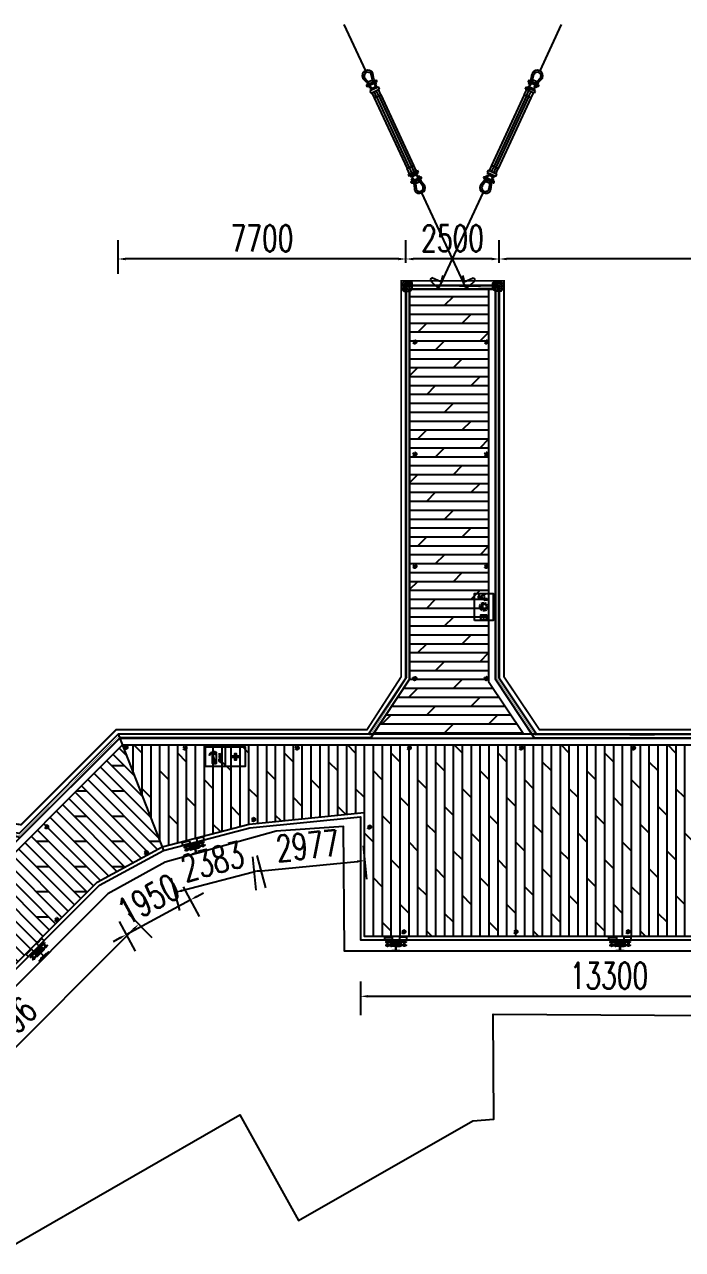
# Model space of a CAD drawing. Extents: x -18540 to 926017, y -610001 to -56924.
# Drawn here: x 40488 to 58098, y -328931 to -296178 of the extents above; entities that cross this region are included whole.
import ezdxf

# ---------------------------------------------------------------- set-up
doc = ezdxf.new("R2010")
doc.units = 0
doc.header["$LTSCALE"] = 10
doc.header["$MEASUREMENT"] = 0
doc.linetypes.add('ACAD_ISO14W100', pattern=[24, 12, -3, 0, -3, 0, -3, 0, -3])
doc.linetypes.add('CENTER', pattern=[2, 1.25, -0.25, 0.25, -0.25])
for name, color, linetype in [('AECOM-园建', 2, 'Continuous'), ('PUB_DIM', 3, 'Continuous'), ('STAIR', 2, 'Continuous'), ('W-_ANTICOLLISION防撞措施', 6, 'Continuous'), ('W-ALUMINUM_FRAME铝架', 30, 'Continuous'), ('W-FLOAT_BOWL浮筒', 253, 'Continuous'), ('W-MOUNTING固定方式', 5, 'Continuous'), ('W-PLASTIC_RAILINGS塑木栏杆', 6, 'Continuous'), ('W-STEEL_FRAME钢架', 3, 'Continuous'), ('W-WOOD_FLOOR木地板', 30, 'Continuous')]:
    doc.layers.add(name, color=color, linetype=linetype)
doc.layers.add('护舷', color=40, linetype='Continuous', lineweight=15)
doc.layers.add('护角', color=8, linetype='Continuous', lineweight=9)
doc.styles.add('STANDARD_T3', font='simplex.shx', dxfattribs={"width": 0.7, "bigfont": 'gbcbig.shx'})
doc.dimstyles.new('W&&200', dxfattribs={"dimtxt": 700, "dimasz": 200, "dimexe": 500, "dimexo": 600, "dimgap": 200, "dimtad": 1, "dimdec": 0, "dimzin": 0, "dimdsep": 46, "dimtxsty": 'STANDARD_T3', "dimcen": 0.09, "dimclrd": 1, "dimclre": 1, "dimclrt": 7, "dimazin": 2, "dimtfac": 1, "dimtdec": 0, "dimtix": 1, "dimtmove": 2, "dimatfit": 3, "dimfxl": 100, "dimtolj": 1, "dimtzin": 0, "dimarcsym": 0})
pattern_1 = [(315, (-2455400.198, 1604377.926), (5.612660076, 5.612660076), []), (45, (-2455400.198, 1604377.926), (-5.612660076, 5.612660076), [])]
pattern_2 = [(315, (-2455400.198, 1604287.926), (5.612660076, 5.612660076), []), (45, (-2455400.198, 1604287.926), (-5.612660076, 5.612660076), [])]

# ---------------------------------------------------------------- blocks, each defined once
blk = doc.blocks.new('HW200a')
at = {"layer": 'W-STEEL_FRAME钢架'}
blk.add_lwpolyline([(-1440883, 1205965), (-1440803, 1205965), (-1440803, 1205953), (-1441003, 1205953), (-1441003, 1205965), (-1440923, 1205965, 0.414214), (-1440907, 1205981), (-1440907, 1206125, 0.414214), (-1440923, 1206141), (-1441003, 1206141), (-1441003, 1206153), (-1440803, 1206153), (-1440803, 1206141), (-1440883, 1206141, 0.414214), (-1440899, 1206125), (-1440899, 1205981, 0.414214)], format="xyb", close=True, dxfattribs=at)
blk = doc.blocks.new('A$C73597c6a')
h = blk.add_hatch()
h.set_pattern_fill('ANSI37', color=256, scale=5, angle=-90)
h.set_pattern_definition(pattern_1)
h.paths.add_polyline_path([(190, 358, 0.414214), (185, 353), (185, 338), (250, 338), (250, 344), (280, 344), (280, 353, 0.414214), (275, 358)])
h.paths.add_polyline_path([(275, 298, 0.414214), (280, 303), (280, 310), (250, 310), (250, 317), (185, 317), (185, 303, 0.414214), (190, 298)])
h = blk.add_hatch()
h.set_pattern_fill('ANSI37', color=256, scale=5, angle=-90)
h.set_pattern_definition(pattern_1)
h.paths.add_polyline_path([(319, 358, 0.414214), (314, 353), (314, 344), (344, 344), (344, 338), (409, 338), (409, 353, 0.414214), (404, 358)])
h.paths.add_polyline_path([(404, 298, 0.414214), (409, 303), (409, 317), (344, 317), (344, 310), (314, 310), (314, 303, 0.414214), (319, 298)])
h = blk.add_hatch()
h.set_pattern_fill('ANSI37', color=256, scale=5, angle=-90)
h.set_pattern_definition(pattern_2)
h.paths.add_polyline_path([(190, 268, 0.414214), (185, 263), (185, 248), (250, 248), (250, 254), (280, 254), (280, 263, 0.414214), (275, 268)])
h.paths.add_polyline_path([(275, 208, 0.414214), (280, 213), (280, 220), (250, 220), (250, 227), (185, 227), (185, 213, 0.414214), (190, 208)])
h = blk.add_hatch()
h.set_pattern_fill('ANSI37', color=256, scale=5, angle=-90)
h.set_pattern_definition(pattern_2)
h.paths.add_polyline_path([(319, 268, 0.414214), (314, 263), (314, 254), (344, 254), (344, 248), (409, 248), (409, 263, 0.414214), (404, 268)])
h.paths.add_polyline_path([(404, 208, 0.414214), (409, 213), (409, 227), (344, 227), (344, 220), (314, 220), (314, 213, 0.414214), (319, 208)])
for p, q in [((65, 336), (49, 336)), ((80, 336), (96, 336)), ((514, 336), (498, 336)), ((529, 336), (544, 336)), ((65, 319), (49, 319)), ((65, 246), (49, 246)), ((65, 229), (49, 229)), ((80, 319), (96, 319)), ((80, 246), (96, 246)), ((80, 229), (96, 229)), ((514, 319), (498, 319)), ((514, 246), (498, 246)), ((514, 229), (498, 229)), ((529, 319), (544, 319)), ((529, 246), (544, 246)), ((529, 229), (544, 229))]:
    blk.add_line(p, q)
for points in [[(200, 454), (200, 377), (0, 377), (0, 454)], [(25, 338), (25, 316), (255, 316), (255, 338)], [(64, 310), (51, 310), (49, 311), (49, 344), (51, 345), (64, 345), (65, 344), (65, 311)], [(65, 377), (65, 212), (80, 212), (80, 377)], [(81, 310), (94, 310), (96, 311), (96, 344), (94, 345), (81, 345), (80, 344), (80, 311)], [(165, 377), (165, 212), (180, 212), (180, 377)], [(250, 338), (250, 317), (185, 317), (185, 338)], [(280, 344), (280, 310), (250, 310), (250, 344)], [(314, 344), (314, 310), (344, 310), (344, 344)], [(569, 338), (569, 316), (339, 316), (339, 338)], [(344, 338), (344, 317), (409, 317), (409, 338)], [(394, 454), (394, 377), (594, 377), (594, 454)], [(429, 377), (429, 212), (414, 212), (414, 377)], [(512, 310), (500, 310), (498, 311), (498, 344), (500, 345), (512, 345), (514, 344), (514, 311)], [(529, 377), (529, 212), (514, 212), (514, 377)], [(530, 310), (543, 310), (544, 311), (544, 344), (543, 345), (530, 345), (529, 344), (529, 311)], [(25, 248), (25, 226), (255, 226), (255, 248)], [(64, 220), (51, 220), (49, 221), (49, 254), (51, 255), (64, 255), (65, 254), (65, 221)], [(81, 220), (94, 220), (96, 221), (96, 254), (94, 255), (81, 255), (80, 254), (80, 221)], [(471, 85), (471, 75), (121, 75), (121, 85)], [(250, 248), (250, 227), (185, 227), (185, 248)], [(280, 254), (280, 220), (250, 220), (250, 254)], [(314, 254), (314, 220), (344, 220), (344, 254)], [(569, 248), (569, 226), (339, 226), (339, 248)], [(344, 248), (344, 227), (409, 227), (409, 248)], [(512, 220), (500, 220), (498, 221), (498, 254), (500, 255), (512, 255), (514, 254), (514, 221)], [(530, 220), (543, 220), (544, 221), (544, 254), (543, 255), (530, 255), (529, 254), (529, 221)]]:
    blk.add_lwpolyline(points, close=True)
for points in [[(280, 353), (280, 303, -0.414214), (275, 298), (190, 298, -0.414214), (185, 303), (185, 353, -0.414214), (190, 358), (275, 358, -0.414214)], [(314, 353), (314, 303, 0.414214), (319, 298), (404, 298, 0.414214), (409, 303), (409, 353, 0.414214), (404, 358), (319, 358, 0.414214)], [(280, 263), (280, 213, -0.414214), (275, 208), (190, 208, -0.414214), (185, 213), (185, 263, -0.414214), (190, 268), (275, 268, -0.414214)], [(314, 263), (314, 213, 0.414214), (319, 208), (404, 208, 0.414214), (409, 213), (409, 263, 0.414214), (404, 268), (319, 268, 0.414214)]]:
    blk.add_lwpolyline(points, format="xyb", close=True)
for centre, radius, start, end in [((57, 341), 7.29, 143.1301, 216.8699), ((76, 327), 27, 161.0662, 198.9338), ((58, 341), 7.29, 323.1301, 36.8699), ((38, 327), 27, 341.0662, 18.9338), ((87, 341), 7.29, 143.1301, 216.8699), ((107, 327), 27, 161.0662, 198.9338), ((88, 341), 7.29, 323.1301, 36.8699), ((69, 327), 27, 341.0662, 18.9338), ((505, 341), 7.29, 143.1301, 216.8699), ((525, 327), 27, 161.0662, 198.9338), ((506, 341), 7.29, 323.1301, 36.8699), ((487, 327), 27, 341.0662, 18.9338), ((536, 341), 7.29, 143.1301, 216.8699), ((556, 327), 27, 161.0662, 198.9338), ((537, 341), 7.29, 323.1301, 36.8699), ((517, 327), 27, 341.0662, 18.9338), ((57, 314), 7.29, 143.1301, 216.8699), ((57, 251), 7.29, 143.1301, 216.8699), ((76, 237), 27, 161.0662, 198.9338), ((57, 224), 7.29, 143.1301, 216.8699), ((58, 314), 7.29, 323.1301, 36.8699), ((58, 251), 7.29, 323.1301, 36.8699), ((38, 237), 27, 341.0662, 18.9338), ((58, 224), 7.29, 323.1301, 36.8699), ((87, 314), 7.29, 143.1301, 216.8699), ((87, 251), 7.29, 143.1301, 216.8699), ((107, 237), 27, 161.0662, 198.9338), ((87, 224), 7.29, 143.1301, 216.8699), ((88, 314), 7.29, 323.1301, 36.8699), ((88, 251), 7.29, 323.1301, 36.8699), ((69, 237), 27, 341.0662, 18.9338), ((88, 224), 7.29, 323.1301, 36.8699), ((505, 314), 7.29, 143.1301, 216.8699), ((505, 251), 7.29, 143.1301, 216.8699), ((525, 237), 27, 161.0662, 198.9338), ((505, 224), 7.29, 143.1301, 216.8699), ((506, 314), 7.29, 323.1301, 36.8699), ((506, 251), 7.29, 323.1301, 36.8699), ((487, 237), 27, 341.0662, 18.9338), ((506, 224), 7.29, 323.1301, 36.8699), ((536, 314), 7.29, 143.1301, 216.8699), ((536, 251), 7.29, 143.1301, 216.8699), ((556, 237), 27, 161.0662, 198.9338), ((536, 224), 7.29, 143.1301, 216.8699), ((537, 314), 7.29, 323.1301, 36.8699), ((537, 251), 7.29, 323.1301, 36.8699), ((517, 237), 27, 341.0662, 18.9338), ((537, 224), 7.29, 323.1301, 36.8699)]:
    blk.add_arc(centre, radius, start, end)
at = {"layer": 'W-STEEL_FRAME钢架', "rotation": 180}
blk.add_blockref('HW200a', (-1440607, 1206238), dxfattribs=at)
blk = doc.blocks.new('A$C6f7a73f6')
blk.add_hatch(color=3).paths.add_polyline_path([(485, 384), (635, 384, 1)])
at = {"color": 5}
for p, q in [((228, 434), (240, 434)), ((228, 408), (240, 408)), ((228, 363), (240, 363)), ((228, 337), (240, 337)), ((293, 399), (305, 399)), ((293, 372), (305, 372))]:
    blk.add_line(p, q, dxfattribs=at)
at = {"color": 0, "linetype": 'ByBlock'}
blk.add_lwpolyline([(200, 634), (920, 634), (920, 134), (200, 134)], close=True, dxfattribs=at)
blk.add_lwpolyline([(200, 459), (350, 459), (350, 309), (200, 309)], close=True)
at = {"color": 6}
for points in [[(466, 384), (430, 386)], [(477, 338), (446, 320)], [(478, 432), (450, 450)], [(512, 466), (494, 496)], [(561, 480), (560, 516)], [(606, 468), (624, 496)], [(642, 336), (674, 318)], [(643, 430), (674, 448)], [(654, 384), (690, 386)], [(514, 304), (496, 272)], [(559, 288), (560, 256)], [(608, 302), (626, 272)]]:
    blk.add_lwpolyline(points, dxfattribs=at)
at = {"color": 7, "true_color": 0xffffff}
for points in [[(779, 406), (755, 384), (744, 359), (741, 347)], [(777, 349), (741, 347)], [(741, 335), (741, 339), (741, 347)], [(742, 319), (742, 323), (742, 331)], [(746, 335), (745, 339), (745, 347)], [(746, 319), (746, 323), (746, 331)], [(748, 290), (749, 347)], [(750, 335), (749, 339), (749, 347)], [(750, 319), (750, 323), (750, 331)], [(754, 335), (753, 339), (753, 348)], [(754, 319), (754, 323), (754, 331)], [(756, 291), (757, 348)], [(758, 340), (757, 344), (757, 348)], [(759, 319), (758, 323), (758, 336)], [(762, 340), (761, 344), (761, 348)], [(762, 324), (762, 328), (762, 336)], [(764, 291), (765, 348)], [(766, 340), (765, 344), (765, 348)], [(766, 324), (766, 328), (766, 336)], [(770, 340), (769, 344), (769, 348)], [(770, 324), (770, 328), (770, 336)], [(772, 292), (773, 349)], [(774, 340), (774, 345), (773, 349)], [(775, 324), (774, 328), (774, 336)], [(778, 503), (777, 511), (817, 525)], [(792, 374), (780, 369), (777, 357)], [(777, 357), (777, 349)], [(778, 503), (871, 504), (875, 512), (834, 522)], [(779, 406), (794, 419), (797, 435)], [(792, 374), (825, 367), (861, 373)], [(846, 441), (805, 439), (797, 435)], [(797, 435), (854, 438)], [(798, 431), (854, 434)], [(817, 440), (817, 456), (805, 456)], [(805, 439), (805, 456)], [(812, 468), (809, 456)], [(809, 456), (841, 457)], [(815, 489), (811, 484), (812, 476)], [(812, 476), (840, 478)], [(812, 468), (840, 470), (841, 457)], [(817, 529), (814, 505)], [(815, 489), (836, 486), (840, 482)], [(816, 468), (816, 477)], [(839, 502), (833, 530), (817, 529)], [(837, 453), (817, 456)], [(819, 501), (819, 489)], [(819, 489), (820, 477)], [(832, 485), (832, 477)], [(835, 502), (836, 486)], [(836, 469), (836, 478)], [(845, 454), (841, 457), (837, 453)], [(837, 453), (838, 441)], [(840, 478), (840, 482)], [(846, 441), (845, 454)], [(846, 441), (854, 438)], [(855, 418), (854, 438)], [(855, 418), (860, 406), (872, 402)], [(878, 358), (874, 370), (861, 373)], [(872, 402), (880, 403)], [(892, 411), (891, 358), (878, 358)], [(881, 394), (882, 374), (878, 358)], [(880, 411), (881, 394)], [(892, 411), (880, 411)], [(881, 394), (893, 395)], [(882, 374), (894, 375)], [(890, 366), (915, 364)], [(892, 403), (913, 404)], [(896, 403), (898, 367)], [(897, 399), (917, 400)], [(898, 371), (918, 368)], [(913, 404), (915, 364)], [(917, 400), (918, 368)], [(743, 302), (743, 307), (742, 315)], [(744, 290), (743, 294), (747, 299)], [(744, 290), (743, 298)], [(747, 303), (747, 307), (747, 315)], [(751, 303), (751, 307), (751, 315)], [(752, 291), (751, 299)], [(752, 291), (752, 295), (755, 299)], [(755, 303), (755, 307), (755, 315)], [(759, 303), (759, 307), (759, 315)], [(760, 291), (760, 299)], [(760, 291), (760, 299)], [(763, 303), (763, 308), (763, 320)], [(767, 308), (767, 312), (767, 320)], [(768, 291), (768, 296), (767, 304)], [(768, 291), (768, 296), (768, 300), (771, 304)], [(771, 308), (771, 312), (771, 320)], [(775, 308), (775, 312), (775, 320)], [(776, 292), (776, 296), (776, 304)]]:
    blk.add_lwpolyline(points, dxfattribs=at)
at = {"color": 5}
for centre, radius in [((311, 385), 31), ((325, 385), 6)]:
    blk.add_circle(centre, radius, dxfattribs=at)
at = {"color": 6}
blk.add_circle((560, 384), 75, dxfattribs=at)
at = {"color": 5}
for centre, start, end in [((234, 434), 0, 180), ((234, 408), 180, 0), ((234, 363), 0, 180), ((234, 337), 180, 0), ((299, 399), 0, 180), ((299, 372), 180, 0)]:
    blk.add_arc(centre, 6, start, end, dxfattribs=at)
blk = doc.blocks.new('ZFQ')
at = {"layer": 'W-WOOD_FLOOR木地板'}
h = blk.add_hatch(dxfattribs=at)
h.set_pattern_fill('DOLMIT', color=256, scale=300)
h.set_pattern_definition([(0, (-1737049.58, -2606807.6), (0, 238.122618), []), (45, (-1737049.6, -2606807.6), (-476.24491, 476.24491), [336.75638, -673.512])])
h.paths.add_polyline_path([(965, 11900), (-1150, 11900), (-1150, 1470), (-2130, 0), (1907, 0), (965, 1414)])
at = {"layer": 'W-ALUMINUM_FRAME铝架', "color": 0}
for points in [[(965, 11900), (965, 1414), (1907, 0)], [(1150, 11900), (1150, 1470), (2130, 0)]]:
    blk.add_lwpolyline(points, dxfattribs=at)
at = {"layer": 'W-STEEL_FRAME钢架'}
for points in [[(-2250, 0), (-1250, 1500), (-1250, 12000), (1250, 12000), (1250, 1500), (2250, 0)], [(-2130, 0), (-1150, 1470), (-1150, 11900), (1150, 11900), (1150, 1470), (2130, 0)]]:
    blk.add_lwpolyline(points, close=True, dxfattribs=at)
at = {"layer": 'W-STEEL_FRAME钢架', "rotation": 90}
blk.add_blockref('A$C6f7a73f6', (1218, 2846), dxfattribs=at)
blk = doc.blocks.new('*D1369')
at = {"layer": 'Defpoints', "color": 0, "transparency": 16777216}
for p in [(53194, -302448), (53194, -303155), (65694, -303155)]:
    blk.add_point(p, dxfattribs=at)
at = {"layer": 'W-STEEL_FRAME钢架', "color": 1, "lineweight": -2, "transparency": 16777216}
for p, q in [((53194, -302555), (53194, -301948)), ((65694, -302555), (65694, -301948)), ((65494, -302448), (53394, -302448))]:
    blk.add_line(p, q, dxfattribs=at)
at = {"layer": 'W-STEEL_FRAME钢架', "color": 1, "transparency": 16777216}
for points in [[(53394, -302415), (53394, -302482), (53194, -302448)], [(65494, -302415), (65494, -302482), (65694, -302448)]]:
    blk.add_solid(points, dxfattribs=at)
at = {"layer": 'W-STEEL_FRAME钢架', "color": 7, "transparency": 16777216, "insert": (59444, -301898), "char_height": 700, "attachment_point": 5, "style": 'STANDARD_T3'}
blk.add_mtext('\\A1;12500', dxfattribs=at)
blk = doc.blocks.new('*D1370')
at = {"layer": 'Defpoints', "color": 0, "transparency": 16777216}
for p in [(50694, -302448), (50694, -303155), (53194, -303155)]:
    blk.add_point(p, dxfattribs=at)
at = {"layer": 'W-STEEL_FRAME钢架', "color": 1, "lineweight": -2, "transparency": 16777216}
for p, q in [((50694, -302555), (50694, -301948)), ((53194, -302555), (53194, -301948)), ((52994, -302448), (50894, -302448))]:
    blk.add_line(p, q, dxfattribs=at)
at = {"layer": 'W-STEEL_FRAME钢架', "color": 1, "transparency": 16777216}
for points in [[(50894, -302415), (50894, -302482), (50694, -302448)], [(52994, -302415), (52994, -302482), (53194, -302448)]]:
    blk.add_solid(points, dxfattribs=at)
at = {"layer": 'W-STEEL_FRAME钢架', "color": 7, "transparency": 16777216, "insert": (51944, -301898), "char_height": 700, "attachment_point": 5, "style": 'STANDARD_T3'}
blk.add_mtext('\\A1;2500', dxfattribs=at)
blk = doc.blocks.new('*D1371')
at = {"layer": 'Defpoints', "color": 0, "transparency": 16777216}
for p in [(42994, -302448), (50694, -303155), (42994, -315155)]:
    blk.add_point(p, dxfattribs=at)
at = {"layer": 'W-STEEL_FRAME钢架', "color": 1, "lineweight": -2, "transparency": 16777216}
for p, q in [((42994, -302848), (42994, -301948)), ((50694, -302555), (50694, -301948)), ((50494, -302448), (43194, -302448))]:
    blk.add_line(p, q, dxfattribs=at)
at = {"layer": 'W-STEEL_FRAME钢架', "color": 1, "transparency": 16777216}
for points in [[(43194, -302415), (43194, -302482), (42994, -302448)], [(50494, -302415), (50494, -302482), (50694, -302448)]]:
    blk.add_solid(points, dxfattribs=at)
at = {"layer": 'W-STEEL_FRAME钢架', "color": 7, "transparency": 16777216, "insert": (46844, -301898), "char_height": 700, "attachment_point": 5, "style": 'STANDARD_T3'}
blk.add_mtext('\\A1;7700', dxfattribs=at)
blk = doc.blocks.new('A$C9549bc64')
h = blk.add_hatch(color=256)
h.dxf.hatch_style = 1
h.paths.add_polyline_path([(184, 336), (184, 86), (284, 86)])
h = blk.add_hatch(color=256)
h.dxf.hatch_style = 1
edge = h.paths.add_edge_path()
edge.add_arc((480, 392), 108, 196.2965, 205.0439)
edge.add_arc((468, 386), 94.8, 205.0439, 214.3785)
edge.add_arc((433, 362), 52.4, 214.3785, 254.5692)
edge.add_arc((412, 285), 27.9, 18.3701, 74.5692, ccw=False)
edge.add_arc((409, 284), 30.5, -13.9571, 18.3701, ccw=False)
edge.add_arc((424, 281), 15.7, 300.4508, 346.0429, ccw=False)
edge.add_arc((420, 286), 22.4, 267.3708, 300.4508, ccw=False)
edge.add_arc((421, 296), 32, 239.8196, 267.3708, ccw=False)
edge.add_arc((436, 323), 62.7, 222.4174, 239.8196, ccw=False)
edge.add_arc((440, 326), 67.5, 205.6516, 222.4174, ccw=False)
edge.add_arc((464, 337), 94.3, 195.8057, 205.6516, ccw=False)
edge.add_arc((487, 344), 119, 187.03, 195.8057, ccw=False)
edge.add_arc((411, 335), 41.8, 167.9085, 187.03, ccw=False)
edge.add_arc((450, 326), 81.4, 154.2372, 167.9085, ccw=False)
edge = h.paths.add_edge_path()
edge.add_arc((485, 328), 120, 200.7545, 208.5371)
edge.add_arc((430, 299), 57.4, 208.5371, 219.7756)
edge.add_arc((534, 385), 192, 219.7756, 225.0173)
edge.add_arc((472, 323), 105, 225.0173, 232.1063)
edge.add_arc((422, 259), 23.7, 232.1063, 271.1094)
edge.add_arc((423, 219), 16.8, 44.3519, 91.1094, ccw=False)
edge.add_arc((421, 217), 19.2, 22.6325, 44.3519, ccw=False)
edge.add_arc((425, 218), 15.1, -1.9435, 22.6325, ccw=False)
edge.add_arc((430, 218), 10.2, 330.8057, 358.0565, ccw=False)
edge.add_arc((417, 225), 24.9, 313.4434, 330.8057, ccw=False)
edge.add_arc((422, 221), 18.4, 267.3708, 313.4434, ccw=False)
edge.add_arc((422, 238), 35.4, 234.5633, 267.3708, ccw=False)
edge.add_arc((423, 238), 35.7, 222.2933, 234.5633, ccw=False)
edge.add_arc((504, 312), 146, 216.228, 222.2933, ccw=False)
edge.add_arc((446, 269), 73.8, 192.6367, 216.228, ccw=False)
edge.add_arc((459, 272), 86.8, 170.9128, 192.6367, ccw=False)
edge = h.paths.add_edge_path()
edge.add_arc((486, 244), 121, 196.1194, 209.7614)
edge.add_arc((481, 242), 116, 209.7614, 223.6848)
edge.add_arc((436, 198), 53.4, 223.6848, 259.6161)
edge.add_arc((424, 132), 14.3, 6.3261, 79.6161, ccw=False)
edge.add_arc((420, 131), 18.6, -17.8938, 6.3261, ccw=False)
edge.add_arc((421, 131), 17.6, 317.1511, 342.1062, ccw=False)
edge.add_arc((418, 133), 20.8, 291.8893, 317.1511, ccw=False)
edge.add_arc((411, 151), 40.2, 273.7787, 291.8893, ccw=False)
edge.add_arc((411, 151), 40, 248.9125, 273.7787, ccw=False)
edge.add_arc((412, 153), 42.5, 224.8175, 248.9125, ccw=False)
edge.add_arc((407, 148), 35.5, 208.2935, 224.8175, ccw=False)
edge.add_arc((515, 206), 158, 200.4817, 208.2935, ccw=False)
edge.add_arc((433, 176), 70.6, 177.3708, 200.4817, ccw=False)
edge.add_arc((454, 175), 91.3, 157.0783, 177.3708, ccw=False)
h = blk.add_hatch(color=1)
h.dxf.hatch_style = 1
h.paths.add_polyline_path([(780, 285), (780, 355), (820, 355), (820, 285), (890, 285), (890, 245), (820, 245), (820, 175), (780, 175), (780, 245), (710, 245), (710, 285)])
for p, q in [((0, 530), (1061, 530)), ((530, 530), (530, 0))]:
    blk.add_line(p, q)
for points in [[(0, 530), (1063, 530), (1063, 0), (0, 0)], [(184, 336), (284, 336), (284, 86), (184, 86)], [(217, 401), (252, 401), (252, 336), (217, 336)]]:
    blk.add_lwpolyline(points, close=True)
for points in [[(217, 380), (171, 380), (171, 360), (217, 360)], [(184, 336), (184, 86), (284, 86), (184, 336)], [(252, 360), (291, 360), (291, 380), (252, 380)], [(369, 210), (369, 210)]]:
    blk.add_lwpolyline(points)
for points in [[(376, 362, 0.038186), (382, 346, 0.040752), (390, 333, 0.177185), (419, 312, -0.250251), (438, 294, -0.141997), (439, 277, -0.201599), (432, 267, -0.14535), (419, 264, -0.120797), (405, 268, -0.076078), (390, 280, -0.073285), (379, 297, -0.042987), (373, 312, -0.03831), (370, 329, -0.083628), (370, 343, -0.059723), (376, 362)], [(373, 286, 0.033971), (380, 271, 0.049077), (386, 262, 0.022875), (398, 249, 0.030941), (408, 240, 0.171845), (423, 235, -0.206897), (435, 230, -0.095053), (439, 224, -0.107646), (440, 218, -0.119467), (439, 213, -0.075903), (434, 207, -0.203782), (421, 202, -0.144135), (402, 209, -0.05359), (396, 214, -0.026471), (386, 226, -0.103302), (374, 253, -0.095073), (373, 286)]]:
    blk.add_lwpolyline(points, format="xyb", close=True)
at = {"color": 1}
blk.add_lwpolyline([(780, 285), (780, 355), (820, 355), (820, 285), (890, 285), (890, 245), (820, 245), (820, 175), (780, 175), (780, 245), (710, 245), (710, 285)], close=True, dxfattribs=at)
blk.add_lwpolyline([(369, 210, 0.059595), (381, 184, 0.060827), (397, 161, 0.158077), (426, 146, -0.331154), (438, 133, -0.106074), (437, 125, -0.10932), (433, 119, -0.110674), (426, 114, -0.079187), (414, 111, -0.108927), (397, 114, -0.105524), (382, 123, -0.072225), (376, 131, -0.034099), (367, 151, -0.101184), (362, 179, -0.088775), (369, 210)], format="xyb")
for centre, radius, start, end in [((206, 276), 110, 108.7959, 170.8595), ((203, 251), 113, 106.3658, 158.3757)]:
    blk.add_arc(centre, radius, start, end)
blk = doc.blocks.new('*D1372')
at = {"layer": 'Defpoints', "color": 0, "transparency": 16777216}
for p in [(30574, -309453), (42994, -315155), (39635, -318514)]:
    blk.add_point(p, dxfattribs=at)
at = {"layer": 'W-STEEL_FRAME钢架', "color": 1, "lineweight": -2, "transparency": 16777216}
for p, q in [((34215, -306377), (33579, -305740)), ((33791, -306235), (30715, -309311)), ((30857, -309736), (30220, -309099))]:
    blk.add_line(p, q, dxfattribs=at)
at = {"layer": 'W-STEEL_FRAME钢架', "color": 1, "transparency": 16777216}
for points in [[(33768, -306212), (33815, -306259), (33933, -306094)], [(30692, -309288), (30739, -309335), (30574, -309453)]]:
    blk.add_solid(points, dxfattribs=at)
at = {"layer": 'W-STEEL_FRAME钢架', "color": 7, "transparency": 16777216, "insert": (31864, -307384), "char_height": 700, "attachment_point": 5, "rotation": 45, "style": 'STANDARD_T3'}
blk.add_mtext('\\A1;4750', dxfattribs=at)
blk = doc.blocks.new('*D1361')
at = {"layer": 'Defpoints', "color": 0, "transparency": 16777216}
for p in [(42496, -319189), (43541, -320234), (36276, -325408)]:
    blk.add_point(p, dxfattribs=at)
at = {"layer": 'W-STEEL_FRAME钢架', "color": 1, "lineweight": -2, "transparency": 16777216}
for p, q in [((43259, -319951), (43895, -320587)), ((37463, -326312), (43400, -320375)), ((37039, -326171), (37675, -326807))]:
    blk.add_line(p, q, dxfattribs=at)
at = {"layer": 'W-STEEL_FRAME钢架', "color": 1, "transparency": 16777216}
for points in [[(43376, -320352), (43424, -320399), (43541, -320234)], [(37440, -326289), (37487, -326336), (37322, -326454)]]:
    blk.add_solid(points, dxfattribs=at)
at = {"layer": 'W-STEEL_FRAME钢架', "color": 7, "transparency": 16777216, "insert": (40043, -322955), "char_height": 700, "attachment_point": 5, "rotation": 45, "style": 'STANDARD_T3'}
blk.add_mtext('\\A1;8796', dxfattribs=at)
blk = doc.blocks.new('*D1376')
at = {"layer": 'Defpoints', "color": 0, "transparency": 16777216}
for p in [(44212, -318263), (42496, -319189), (44926, -319586)]:
    blk.add_point(p, dxfattribs=at)
at = {"layer": 'W-STEEL_FRAME钢架', "color": 1, "lineweight": -2, "transparency": 16777216}
for p, q in [((44736, -319234), (45164, -320026)), ((43210, -320512), (44926, -319586)), ((45102, -319491), (45278, -319396)), ((43020, -320160), (43448, -320952)), ((43034, -320607), (42858, -320702))]:
    blk.add_line(p, q, dxfattribs=at)
at = {"layer": 'W-STEEL_FRAME钢架', "color": 1, "transparency": 16777216}
for points in [[(45086, -319462), (45118, -319520), (44926, -319586)], [(43019, -320578), (43050, -320636), (43210, -320512)]]:
    blk.add_solid(points, dxfattribs=at)
at = {"layer": 'W-STEEL_FRAME钢架', "color": 7, "transparency": 16777216, "insert": (43807, -319565), "char_height": 700, "attachment_point": 5, "rotation": 28.3557, "style": 'STANDARD_T3'}
blk.add_mtext('\\A1;1950', dxfattribs=at)
blk = doc.blocks.new('*D1362')
at = {"layer": 'Defpoints', "color": 0, "transparency": 16777216}
for p in [(49478, -320655), (62778, -320655), (62778, -322162)]:
    blk.add_point(p, dxfattribs=at)
at = {"layer": 'W-STEEL_FRAME钢架', "color": 1, "lineweight": -2, "transparency": 16777216}
for p, q in [((49478, -321762), (49478, -322662)), ((62778, -321762), (62778, -322662)), ((49678, -322162), (62578, -322162))]:
    blk.add_line(p, q, dxfattribs=at)
at = {"layer": 'W-STEEL_FRAME钢架', "color": 1, "transparency": 16777216}
for points in [[(49678, -322128), (49678, -322195), (49478, -322162)], [(62578, -322128), (62578, -322195), (62778, -322162)]]:
    blk.add_solid(points, dxfattribs=at)
at = {"layer": 'W-STEEL_FRAME钢架', "color": 7, "transparency": 16777216, "insert": (56128, -321612), "char_height": 700, "attachment_point": 5, "style": 'STANDARD_T3'}
blk.add_mtext('\\A1;13300', dxfattribs=at)
blk = doc.blocks.new('护角')
at = {"layer": '护角', "linetype": 'Continuous', "lineweight": 0}
h = blk.add_hatch(dxfattribs=at)
h.set_pattern_fill('ANGLE', color=40, scale=5, angle=45)
h.set_pattern_definition([(45, (0, 0), (-24.6957, 24.6957), [25.4, -9.525]), (135, (0, 0), (-24.6957, -24.6957), [25.4, -9.525])])
h.paths.add_polyline_path([(229, 177, 0.414214), (177, 229), (0, 229), (0, 100, 0.414214), (100, 0), (229, 0)])
h.paths.add_polyline_path([(177, 280), (67, 280), (0, 229), (177, 229)])
h.paths.add_polyline_path([(177, 280), (177, 229, -0.414214), (229, 177), (280, 177, 0.414214)])
h.paths.add_polyline_path([(280, 177), (229, 177), (229, 0), (280, 65)])
at = {"layer": '护角', "color": 40, "linetype": 'Continuous', "lineweight": 0}
for p, q in [((0, 229), (67, 280)), ((0, 229), (0, 100)), ((177, 229), (0, 229)), ((67, 280), (177, 280)), ((100, 0), (229, 0)), ((177, 229), (177, 280)), ((229, 177), (229, 0)), ((229, 177), (280, 177)), ((229, 0), (280, 65)), ((280, 177), (280, 65))]:
    blk.add_line(p, q, dxfattribs=at)
at = {"layer": '护角', "color": 1, "linetype": 'CENTER', "ltscale": 0.2}
for p, q in [((224, 229), (235, 229)), ((229, 224), (229, 235))]:
    blk.add_line(p, q, dxfattribs=at)
at = {"layer": '护角', "color": 40, "linetype": 'Continuous', "lineweight": 0}
for centre, radius, start, end in [((100, 100), 100, 180, 270), ((177, 177), 103, 0, 90), ((177, 177), 52.2, 0, 90)]:
    blk.add_arc(centre, radius, start, end, dxfattribs=at)
blk = doc.blocks.new('A$Cfe1adb12')
at = {"layer": '护舷', "rotation": 320.3357902113834}
blk.add_blockref('护角', (0, 179), dxfattribs=at)
blk = doc.blocks.new('*D1726')
at = {"layer": 'Defpoints', "color": 0, "transparency": 16777216}
for p in [(49478, -317360), (46516, -317655), (49596, -318534)]:
    blk.add_point(p, dxfattribs=at)
at = {"layer": 'W-STEEL_FRAME钢架', "color": 1, "lineweight": -2, "transparency": 16777216}
for p, q in [((49556, -318136), (49645, -319031)), ((46593, -318431), (46683, -319327)), ((46832, -318809), (49397, -318553))]:
    blk.add_line(p, q, dxfattribs=at)
at = {"layer": 'W-STEEL_FRAME钢架', "color": 1, "transparency": 16777216}
for points in [[(49393, -318520), (49400, -318587), (49596, -318534)], [(46829, -318776), (46835, -318842), (46633, -318829)]]:
    blk.add_solid(points, dxfattribs=at)
at = {"layer": 'W-STEEL_FRAME钢架', "color": 7, "transparency": 16777216, "insert": (48060, -318134), "char_height": 700, "attachment_point": 5, "rotation": 5.6956, "style": 'STANDARD_T3'}
blk.add_mtext('\\A1;2977', dxfattribs=at)
blk = doc.blocks.new('*D1727')
at = {"layer": 'Defpoints', "color": 0, "transparency": 16777216}
for p in [(46516, -317655), (44212, -318263), (46812, -318780)]:
    blk.add_point(p, dxfattribs=at)
at = {"layer": 'W-STEEL_FRAME钢架', "color": 1, "lineweight": -2, "transparency": 16777216}
for p, q in [((46710, -318393), (46940, -319263)), ((44406, -319000), (44636, -319870)), ((44702, -319336), (46619, -318831))]:
    blk.add_line(p, q, dxfattribs=at)
at = {"layer": 'W-STEEL_FRAME钢架', "color": 1, "transparency": 16777216}
for points in [[(46610, -318798), (46627, -318863), (46812, -318780)], [(44693, -319304), (44710, -319368), (44508, -319387)]]:
    blk.add_solid(points, dxfattribs=at)
at = {"layer": 'W-STEEL_FRAME钢架', "color": 7, "transparency": 16777216, "insert": (45520, -318551), "char_height": 700, "attachment_point": 5, "rotation": 14.7671, "style": 'STANDARD_T3'}
blk.add_mtext('\\A1;2383', dxfattribs=at)

msp = doc.modelspace()

# ---------------------------------------------------------------- hatches: boundary and pattern name
at = {"layer": 'W-WOOD_FLOOR木地板'}
h = msp.add_hatch(dxfattribs=at)
h.set_pattern_fill('DOLMIT', color=256, scale=300, angle=135)
h.set_pattern_definition([(135, (-1705612.57, -2916432.7), (-168.378118, -168.378118), []), (180, (-1705612.57, -2916432.7), (-6e-14, -673.51201), [336.75638, -673.512])])
h.paths.add_polyline_path([(34780.8, -323771.4), (36276.4, -325266.9), (42435.8, -319107.5), (44175.1, -318168.9), (43107.4, -315444.8)])
h = msp.add_hatch(dxfattribs=at)
h.set_pattern_fill('DOLMIT', color=256, scale=300, angle=90)
h.set_pattern_definition([(90, (-1705612.57, -2916432.7), (-238.122618, 1e-14), []), (135, (-1705612.57, -2916432.7), (-476.24491, -476.24491), [336.75638, -673.512])])
h.paths.add_polyline_path([(89846.5, -315440.3), (43111.9, -315440.3), (44175.1, -318168.9), (46490.4, -317558.6), (49578.5, -317249.3), (49578.5, -320555.3), (62698, -320555.3), (63355.5, -317556.1), (89846.5, -317555.3)])

# ---------------------------------------------------------------- linework, layer by layer
msp.add_lwpolyline([(70043.9, -320957.9), (49050, -320957.9), (49022.9, -317622.3), (47226.2, -317742.3), (44256.5, -318572), (42720.9, -319418.4), (36597.8, -325540.5), (39987.7, -328931.1), (46250.6, -325333.9), (47819.3, -328158), (52484.1, -325493.6), (53049, -325450), (53028.4, -322634.7), (65992, -322717.5)])
at = {"layer": 'AECOM-园建'}
for p, q in [((49038.4, -296178.4), (49611.7, -297416.3)), ((54849.3, -296178.4), (54276, -297416.3)), ((49758.5, -297943.2), (49729.5, -297956.6)), ((49729.5, -297956.6), (49756.4, -298014.7)), ((49771.7, -297894.6), (49742.3, -297908.2)), ((49742.3, -297908.2), (49758.5, -297943.2)), ((49753.4, -297855.9), (49771.7, -297894.6)), ((49756.4, -298014.7), (49785.5, -298001.3)), ((49933.3, -297862), (49758.4, -297943)), ((49887.8, -297840.7), (49771.7, -297894.6)), ((49785.5, -298001.3), (49960.2, -297920)), ((49785.5, -298001.3), (49850.3, -298141)), ((49887.8, -297840.7), (49869.9, -297801.7)), ((49917.2, -297827.2), (49887.8, -297840.7)), ((49933.3, -297862), (49917.2, -297827.2)), ((49962.6, -297848.5), (49933.3, -297862)), ((49960.3, -297920.2), (49989.4, -297906.8)), ((50025.5, -298060.4), (49960.3, -297920.2)), ((49989.4, -297906.8), (49962.6, -297848.5)), ((53862.3, -298060.4), (53927.5, -297920.2)), ((53898.3, -297906.8), (53925.2, -297848.5)), ((53927.5, -297920.2), (53898.3, -297906.8)), ((53925.2, -297848.5), (53954.5, -297862)), ((54102.3, -298001.3), (53927.6, -297920)), ((53954.5, -297862), (53970.6, -297827.2)), ((53954.5, -297862), (54129.4, -297943)), ((53970.6, -297827.2), (53999.9, -297840.7)), ((53999.9, -297840.7), (54017.9, -297801.7)), ((53999.9, -297840.7), (54116.1, -297894.6)), ((54102.3, -298001.3), (54037.4, -298141)), ((54131.3, -298014.7), (54102.3, -298001.3)), ((54134.4, -297855.9), (54116.1, -297894.6)), ((54116.1, -297894.6), (54145.5, -297908.2)), ((54145.5, -297908.2), (54129.3, -297943.2)), ((54129.3, -297943.2), (54158.3, -297956.6)), ((54158.3, -297956.6), (54131.3, -298014.7)), ((49850.3, -298141), (50025.5, -298060.4)), ((49850.3, -298141), (50725.4, -300028.1)), ((49908.9, -298114.1), (50783.8, -300001.3)), ((49967.2, -298087.2), (50842.2, -299974.4)), ((50025.5, -298060.4), (50900.5, -299947.6)), ((53862.3, -298060.4), (52987.2, -299947.6)), ((53920.5, -298087.2), (53045.6, -299974.4)), ((53978.9, -298114.1), (53104, -300001.3)), ((54037.4, -298141), (53162.4, -300028.1)), ((54037.4, -298141), (53862.3, -298060.4)), ((50725.4, -300028.1), (50900, -299946.5)), ((50900, -299946.5), (50964.9, -300086.9)), ((52987.7, -299946.5), (52922.8, -300086.9)), ((53162.4, -300028.1), (52987.7, -299946.5)), ((50790.1, -300167.9), (50725.4, -300028.1)), ((50761.1, -300181.4), (50790.1, -300167.9)), ((50788.1, -300239.5), (50761.1, -300181.4)), ((50817, -300226.1), (50788.1, -300239.5)), ((50790.1, -300167.9), (50965, -300087.1)), ((50833.3, -300261), (50817, -300226.1)), ((50991.9, -300145.1), (50817.1, -300226.2)), ((50862.7, -300247.4), (50833.3, -300261)), ((50845.3, -300302.7), (50880.4, -300286.4)), ((50912.3, -300446.9), (50845.3, -300302.7)), ((50978.8, -300193.5), (50862.7, -300247.4)), ((50880.4, -300286.4), (50862.7, -300247.4)), ((50964.9, -300086.9), (50994, -300073.3)), ((51008.1, -300179.9), (50978.8, -300193.5)), ((50978.8, -300193.5), (50997, -300232.4)), ((51021.2, -300131.4), (50991.9, -300145.1)), ((50991.9, -300145.1), (51008.1, -300179.9)), ((50994, -300073.3), (51021.2, -300131.4)), ((52893.7, -300073.3), (52866.6, -300131.4)), ((52866.6, -300131.4), (52895.9, -300145.1)), ((52895.9, -300145.1), (52879.6, -300179.9)), ((52879.6, -300179.9), (52908.9, -300193.5)), ((52908.9, -300193.5), (52890.8, -300232.4)), ((52922.8, -300086.9), (52893.7, -300073.3)), ((52895.9, -300145.1), (53070.7, -300226.2)), ((52908.9, -300193.5), (53025.1, -300247.4)), ((53097.6, -300167.9), (52922.8, -300087.1)), ((52975.5, -300446.9), (53042.5, -300302.7)), ((53007.4, -300286.4), (53025.1, -300247.4)), ((53042.5, -300302.7), (53007.4, -300286.4)), ((53025.1, -300247.4), (53054.5, -300261)), ((53054.5, -300261), (53070.7, -300226.1)), ((53070.7, -300226.1), (53099.7, -300239.5)), ((53097.6, -300167.9), (53162.4, -300028.1)), ((53126.7, -300181.4), (53097.6, -300167.9)), ((53099.7, -300239.5), (53126.7, -300181.4)), ((52298.3, -303213.5), (51124.3, -300678.6)), ((51589.5, -303213.5), (52763.5, -300678.6)), ((51391, -302947.7), (51343.5, -302988.4)), ((51649.7, -303070.5), (51391, -302947.7)), ((51679.9, -302886.6), (51646.4, -303001)), ((52207.8, -302886.6), (52241.4, -303001)), ((52238, -303070.5), (52496.8, -302947.7)), ((52496.8, -302947.7), (52544.3, -302988.4)), ((51343.5, -302988.4), (51384.8, -303068.6)), ((51384.8, -303068.6), (51558.2, -303229.1)), ((51558.2, -303229.1), (51589.5, -303213.5)), ((51623.7, -303039.1), (51625.2, -303033.2)), ((51647.1, -303058.3), (51623.7, -303039.1)), ((51625.2, -303033.2), (51652.3, -303041.8)), ((51646.4, -303001), (51669.4, -303027.9)), ((51673.5, -303047.3), (51647.1, -303058.3)), ((51663.9, -303070.4), (51649.7, -303070.5)), ((51652.3, -303041.8), (51671.6, -303056.9)), ((51671.6, -303056.9), (51663.9, -303070.4)), ((51669.4, -303027.9), (51673.5, -303047.3)), ((52218.4, -303027.9), (52214.3, -303047.3)), ((52214.3, -303047.3), (52240.7, -303058.3)), ((52235.4, -303041.8), (52216.2, -303056.9)), ((52216.2, -303056.9), (52223.9, -303070.4)), ((52241.4, -303001), (52218.4, -303027.9)), ((52223.9, -303070.4), (52238, -303070.5)), ((52262.5, -303033.2), (52235.4, -303041.8)), ((52240.7, -303058.3), (52264.1, -303039.1)), ((52264.1, -303039.1), (52262.5, -303033.2)), ((52329.5, -303229.1), (52298.3, -303213.5)), ((52503, -303068.6), (52329.5, -303229.1)), ((52544.3, -302988.4), (52503, -303068.6))]:
    msp.add_line(p, q, dxfattribs=at)
at = {"layer": 'AECOM-园建', "color": 7}
for p, q in [((49651.4, -297727.8), (49545.7, -297622.4)), ((49685.2, -297708.8), (49589.7, -297600.9)), ((49753.4, -297855.9), (49685.2, -297708.8)), ((49801.6, -297655.4), (49766.9, -297515.8)), ((49801.5, -297654.9), (49869.7, -297802.2)), ((49838.1, -297642.4), (49812.1, -297496.4)), ((49904.7, -297786.1), (49838.1, -297642.4)), ((53983.1, -297786.1), (54049.6, -297642.4)), ((54086.3, -297654.9), (54018, -297802.2)), ((54049.6, -297642.4), (54075.6, -297496.4)), ((54086.2, -297655.4), (54120.9, -297515.8)), ((54134.4, -297855.9), (54202.5, -297708.8)), ((54202.5, -297708.8), (54298, -297600.9)), ((54236.3, -297727.8), (54342.1, -297622.4)), ((49651.4, -297727.8), (49718.3, -297872.1)), ((49718.3, -297872.1), (49753.4, -297855.9)), ((49869.7, -297802.2), (49904.7, -297786.1)), ((54018, -297802.2), (53983.1, -297786.1)), ((54169.5, -297872.1), (54134.4, -297855.9)), ((54236.3, -297727.8), (54169.5, -297872.1)), ((50880.4, -300286.4), (50948.6, -300433.4)), ((50996.5, -300232.2), (51031.4, -300216)), ((51064.8, -300379.5), (50996.5, -300232.2)), ((51031.4, -300216), (51098.1, -300359.6)), ((52856.4, -300216), (52789.7, -300359.6)), ((52822.9, -300379.5), (52891.3, -300232.2)), ((52891.3, -300232.2), (52856.4, -300216)), ((53007.4, -300286.4), (52939.1, -300433.4)), ((50912.3, -300446.9), (50924.4, -300595.8)), ((50948.6, -300433.4), (50969.3, -300576)), ((51064.6, -300379.1), (51148.7, -300495.8)), ((51098.1, -300359.6), (51192.7, -300473.8)), ((52789.7, -300359.6), (52695, -300473.8)), ((52823.2, -300379.1), (52739.1, -300495.8)), ((52939.1, -300433.4), (52918.5, -300576)), ((52975.5, -300446.9), (52963.4, -300595.8))]:
    msp.add_line(p, q, dxfattribs=at)
at = {"layer": 'AECOM-园建', "color": 6}
for p, q in [((49646, -297791.1), (49881.5, -297682)), ((49669, -297831), (49907.6, -297719.5)), ((54218.8, -297831), (53980.1, -297719.5)), ((54241.8, -297791.1), (54006.2, -297682)), ((50844.8, -300366.9), (51084.1, -300256.7)), ((50860.4, -300410.2), (51095.8, -300300.9)), ((53027.4, -300410.2), (52791.9, -300300.9)), ((53043, -300366.9), (52803.6, -300256.7))]:
    msp.add_line(p, q, dxfattribs=at)
at = {"layer": 'AECOM-园建', "color": 4}
for p, q in [((49685.2, -297708.8), (49801.5, -297654.9)), ((54202.5, -297708.8), (54086.3, -297654.9)), ((49800.8, -297881.1), (49817, -297915.9)), ((49908.9, -298114.1), (49844, -297974.1)), ((49859.1, -297854), (49875.3, -297888.9)), ((49967.2, -298087.2), (49902.3, -297946.9)), ((53920.5, -298087.2), (53985.5, -297946.9)), ((53978.9, -298114.1), (54043.8, -297974.1)), ((54028.7, -297854), (54012.5, -297888.9)), ((54087, -297881.1), (54070.8, -297915.9)), ((50783.6, -300000.9), (50848.6, -300140.9)), ((50842.2, -299974.4), (50906.8, -300114)), ((53045.6, -299974.4), (52981, -300114)), ((53104.2, -300000.9), (53039.2, -300140.9)), ((50891.8, -300233.9), (50875.6, -300199.1)), ((50950.1, -300206.9), (50933.9, -300172)), ((52937.7, -300206.9), (52953.8, -300172)), ((52996, -300233.9), (53012.1, -300199.1)), ((50948.6, -300433.4), (51064.8, -300379.5)), ((52939.1, -300433.4), (52822.9, -300379.5))]:
    msp.add_line(p, q, dxfattribs=at)
at = {"layer": 'AECOM-园建', "color": 7}
for centre, radius, start, end in [((49674.8, -297552.4), 150, 28.19299, 200.23245), ((49581, -297587), 50, 200.23245, 225.10725), ((49674.8, -297552.4), 100, 29.37851, 197.86824), ((49627.2, -297567.7), 50, 197.86824, 221.50455), ((49718.4, -297527.9), 50, 13.97629, 29.37851), ((49762.9, -297505.1), 50, 10.09241, 28.19299), ((54124.9, -297505.1), 50, 151.80701, 169.90759), ((54213, -297552.4), 150, 339.76755, 151.80701), ((54169.4, -297527.9), 50, 150.62149, 166.02371), ((54213, -297552.4), 100, 342.13176, 150.62149), ((54260.6, -297567.7), 50, 318.49545, 342.13176), ((54306.8, -297587), 50, 314.89275, 339.76755), ((50974.2, -300591.7), 50, 184.64598, 209.52078), ((51061.2, -300542.4), 150, 209.52078, 21.56024), ((51018.8, -300568.9), 50, 188.24867, 211.88499), ((51061.2, -300542.4), 100, 211.88499, 20.37471), ((51108.1, -300525), 50, 20.37471, 35.77694), ((51154.2, -300505.7), 50, 21.56024, 39.66082), ((52826.5, -300542.4), 150, 158.43976, 330.47922), ((52733.5, -300505.7), 50, 140.33918, 158.43976), ((52826.5, -300542.4), 100, 159.62529, 328.11501), ((52779.7, -300525), 50, 144.22306, 159.62529), ((52869, -300568.9), 50, 328.11501, 351.75133), ((52913.6, -300591.7), 50, 330.47922, 355.35402)]:
    msp.add_arc(centre, radius, start, end, dxfattribs=at)
at = {"layer": 'AECOM-园建', "color": 6}
for centre, radius, start, end in [((49894.4, -297700.9), 22.9, 305.46612, 125.22233), ((53993.4, -297700.9), 22.9, 54.77767, 234.53388), ((49657.5, -297811.1), 23, 119.97776, 299.97776), ((54230.3, -297811.1), 23, 240.02224, 60.02224), ((51089.8, -300278.9), 22.9, 284.5309, 104.28711), ((52798, -300278.9), 22.9, 75.71289, 255.4691), ((50852.6, -300388.5), 23, 109.77547, 289.77547), ((53035.2, -300388.5), 23, 250.22453, 70.22453)]:
    msp.add_arc(centre, radius, start, end, dxfattribs=at)
at = {"layer": 'PUB_DIM', "color": 3, "linetype": 'ACAD_ISO14W100'}
for p, q in [((50970.8, -304690), (50884.9, -304638.9)), ((50957.3, -304623.7), (50898.4, -304704.5)), ((52885.7, -304690), (52799.8, -304638.9)), ((52872.2, -304623.7), (52813.3, -304704.5)), ((50970.8, -307690), (50884.9, -307638.9)), ((50957.3, -307623.7), (50898.4, -307704.5)), ((52885.7, -307690), (52799.8, -307638.9)), ((52872.2, -307623.7), (52813.3, -307704.5)), ((50970.8, -310690), (50884.9, -310638.9)), ((50957.3, -310623.7), (50898.4, -310704.5)), ((52885.7, -310690), (52799.8, -310638.9)), ((52872.2, -310623.7), (52813.3, -310704.5)), ((50970.8, -313690), (50884.9, -313638.9)), ((50957.3, -313623.7), (50898.4, -313704.5)), ((52885.7, -313690), (52799.8, -313638.9)), ((52872.2, -313623.7), (52813.3, -313704.5)), ((43238.9, -315480.2), (43153, -315531.3)), ((43225.3, -315546.4), (43166.4, -315465.6)), ((44820.5, -315544.8), (44734.6, -315493.7)), ((44806.9, -315478.6), (44748, -315559.4)), ((47820.5, -315544.8), (47734.6, -315493.7)), ((47806.9, -315478.6), (47748, -315559.4)), ((50820.5, -315544.8), (50734.6, -315493.7)), ((50806.9, -315478.6), (50748, -315559.4)), ((53820.5, -315544.8), (53734.6, -315493.7)), ((53806.9, -315478.6), (53748, -315559.4)), ((56820.5, -315544.8), (56734.6, -315493.7)), ((56806.9, -315478.6), (56748, -315559.4)), ((41117.6, -317601.5), (41031.7, -317652.6)), ((41104, -317667.8), (41045.1, -317587)), ((46655.4, -317408.4), (46569.4, -317459.6)), ((46641.8, -317474.7), (46582.9, -317393.9)), ((49755.4, -317608.6), (49669.5, -317659.7)), ((49741.9, -317674.8), (49683, -317594)), ((43775.5, -318346.7), (43699.2, -318282)), ((43773.1, -318279.1), (43701.6, -318349)), ((41387.6, -320125), (41296, -320084.9)), ((41365.9, -320061), (41317.5, -320148.4)), ((50675.2, -320408.5), (50589.3, -320459.6)), ((50661.6, -320474.7), (50602.7, -320393.9)), ((53675.2, -320408.5), (53589.3, -320459.6)), ((53661.6, -320474.7), (53602.7, -320393.9)), ((56675.2, -320408.5), (56589.3, -320459.6)), ((56661.6, -320474.7), (56602.7, -320393.9))]:
    msp.add_line(p, q, dxfattribs=at)
for centre in [(50928, -304664.3), (52842.9, -304664.3), (50928, -307664.3), (52842.9, -307664.3), (50928, -310664.3), (52842.9, -310664.3), (50928, -313664.3), (52842.9, -313664.3), (43196, -315505.9), (44777.6, -315519.1), (47777.6, -315519.1), (50777.6, -315519.1), (53777.6, -315519.1), (56777.6, -315519.1), (41074.7, -317627.2), (46612.5, -317434.1), (49712.6, -317634.3), (43737.5, -318314.2), (41341.9, -320104.8), (50632.3, -320434.2), (53632.3, -320434.2), (56632.3, -320434.2)]:
    msp.add_circle(centre, 50, dxfattribs=at)
at = {"layer": 'STAIR'}
msp.add_line((42993.9, -315155.3), (44211.8, -318262.6), dxfattribs=at)
at = {"layer": 'W-_ANTICOLLISION防撞措施', "color": 5, "const_width": 50}
msp.add_lwpolyline([(64626.6, -315030.3), (54268.8, -315030.3), (53318.9, -313617.4), (53318.9, -303030.3), (50568.9, -303030.3), (50568.9, -313617.4), (49655.2, -315030.3), (42942.1, -315030.3), (40399.3, -317573.1), (38636.4, -317338.5), (31149.8, -309852), (29214.4, -311787.4), (36709.2, -319318.6), (37037.9, -320931.9), (34331.8, -323640.5), (36178.5, -325487.2)], dxfattribs=at)
at = {"layer": 'W-ALUMINUM_FRAME铝架', "color": 0}
for points in [[(34650, -323640.5), (43033.7, -315256.9), (89846.5, -315255.3)], [(34780.8, -323771.4), (43111.9, -315440.3), (89846.5, -315440.3)]]:
    msp.add_lwpolyline(points, dxfattribs=at)
at = {"layer": 'W-PLASTIC_RAILINGS塑木栏杆', "ltscale": 0.5, "const_width": 10}
msp.add_lwpolyline([(64720.3, -315205.3), (54155.7, -315188.1), (53143.9, -313670.4), (53143.9, -303205.3), (50738.8, -303163.1), (50738.8, -313628.2), (49725, -315205.3), (43014.6, -315205.3), (40364.2, -317867.4), (38549.7, -317499.3), (31149.8, -310099.5), (29452.8, -311796.5), (36852.9, -319196.6), (37218.8, -321001.1), (34583.9, -323645.1), (36271.8, -325333)], dxfattribs=at)
at = {"layer": 'W-STEEL_FRAME钢架'}
for points in [[(64693.5, -315155.3), (54193.9, -315155.3), (53193.9, -313655.3), (53193.9, -303155.3), (50693.9, -303155.3), (50693.9, -313655.3), (49693.9, -315155.3), (42993.9, -315155.3), (40342.2, -317806.9), (38574.5, -317453.4), (31148.6, -310027.5), (29382.1, -311796.5), (36806.7, -319221.1), (37160.3, -320988.9), (34508.6, -323640.5), (36276.4, -325408.3), (42496.1, -319188.6), (44211.8, -318262.6), (46515.8, -317655.3), (49478.5, -317359.8), (49478.5, -320655.3), (62778.5, -320655.3)], [(64747.1, -315255.3), (54140.4, -315255.3), (53093.9, -313685.5), (53093.9, -303255.3), (50793.9, -303255.3), (50793.9, -313685.5), (49747.4, -315255.3), (43035.3, -315255.3), (40375.1, -317915.5), (38525.2, -317545.5), (31148.6, -310168.9), (29593.5, -311726.4), (36898.9, -319172.3), (37268.8, -321021.8), (34650, -323640.5), (36276.4, -325266.9), (42435.8, -319107.5), (44174.8, -318168.9), (46502.9, -317555.3), (49578.5, -317249.3), (49578.5, -320555.3), (62698, -320555.3)]]:
    msp.add_lwpolyline(points, dxfattribs=at)

# ---------------------------------------------------------------- block references
at = {"rotation": 128.8989538612547}
msp.add_blockref('A$Cfe1adb12', (51005.9, -303205.4), dxfattribs=at)
at = {"xscale": -1, "rotation": 231.1010461387453}
msp.add_blockref('A$Cfe1adb12', (52878.6, -303205.4), dxfattribs=at)
msp.add_blockref('ZFQ', (51943.9, -315155.3))
at = {"layer": 'W-FLOAT_BOWL浮筒'}
msp.add_blockref('A$C9549bc64', (45332.9, -316020.3), dxfattribs=at)
at = {"layer": 'W-MOUNTING固定方式'}
for p, rotation in [((44822, -318491.9), 14.76714142798043), ((40857.1, -321361.2), 44.99999999986063)]:
    msp.add_blockref('A$C73597c6a', p, dxfattribs=dict(at, rotation=rotation))
for p in [(50129.8, -321032.6), (56129.8, -321032.6)]:
    msp.add_blockref('A$C73597c6a', p, dxfattribs=at)

# ---------------------------------------------------------------- dimensions: what is measured, and where the dimension line sits
at = {"layer": 'W-STEEL_FRAME钢架'}
for base, p1, p2, picture, middle in [((42993.9, -302448.2), (50693.9, -303155.3), (42993.9, -315155.3), '*D1371', (46843.9, -301898.2)), ((50693.9, -302448.2), (53193.9, -303155.3), (50693.9, -303155.3), '*D1370', (51943.9, -301898.2)), ((53193.9, -302448.2), (65693.5, -303155.3), (53193.9, -303155.3), '*D1369', (59443.7, -301898.2))]:
    dim = msp.add_linear_dim(base=base, p1=p1, p2=p2, dimstyle='W&&200', override={"dimfxl": 400, "dimfxlon": 1}, dxfattribs=at)
    dim.commit()
    dim.dimension.update_dxf_attribs({"geometry": picture, "text_midpoint": middle})
for p1, p2, distance, picture, middle in [((42993.9, -315155.3), (39635.1, -318514), -12814.6, '*D1372', (31864.3, -307384.4)), ((46515.8, -317655.3), (49478.5, -317359.8), -1179.7, '*D1726', (48059.7, -318134.1)), ((44211.8, -318262.6), (46515.8, -317655.3), -1162.7, '*D1727', (45520, -318551.4)), ((42496.1, -319188.6), (44211.8, -318262.6), -1503.8, '*D1376', (43807, -319565)), ((36276.4, -325408.3), (42496.1, -319188.6), -1478.3, '*D1361', (40042.7, -322954.9)), ((49478.5, -320655.3), (62778.5, -320655.3), -1506.5, '*D1362', (56128.5, -321611.7))]:
    dim = msp.add_aligned_dim(p1=p1, p2=p2, distance=distance, dimstyle='W&&200', override={"dimfxl": 400, "dimfxlon": 1}, dxfattribs=at)
    dim.commit()
    dim.dimension.update_dxf_attribs({"geometry": picture, "text_midpoint": middle})

doc.saveas('drawing.dxf')
